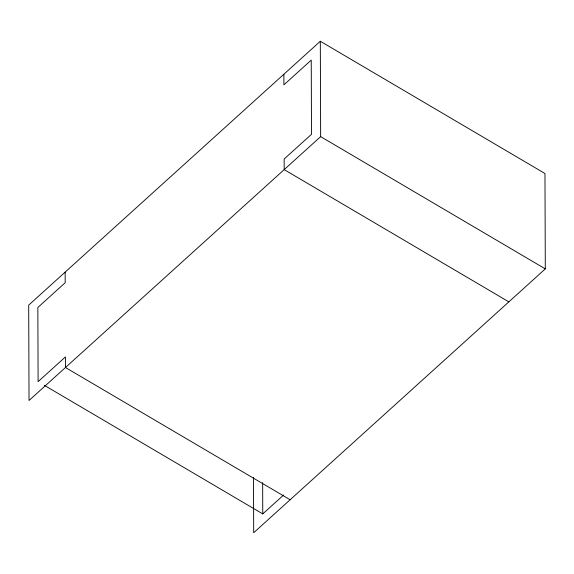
<?xml version="1.0" encoding="UTF-8"?>
<svg xmlns="http://www.w3.org/2000/svg" width="574" height="574" viewBox="0 0 574 574"><rect width="100%" height="100%" fill="white"/><g stroke="black" fill="none" stroke-linecap="round" stroke-linejoin="round"><path stroke-width="0.86" d="M320.314 41.263L28.7 305.117L29.03 400.487L320.651 136.634L320.314 41.263L544.97 173.513L545.3 268.883L253.686 532.737L253.493 477.475M44.284 385.283L262.763 513.895L283.592 495.046M320.651 136.634L545.3 268.883M508.851 301.867L284.195 169.617L284.159 159.02L311.503 134.287L311.237 60.105L283.9 84.844L283.865 74.247M290.135 499.753L65.486 367.511L65.45 356.913L38.106 381.645L37.848 307.47L65.192 282.731L65.149 272.133M262.648 482.612L262.763 513.895"/></g></svg>
